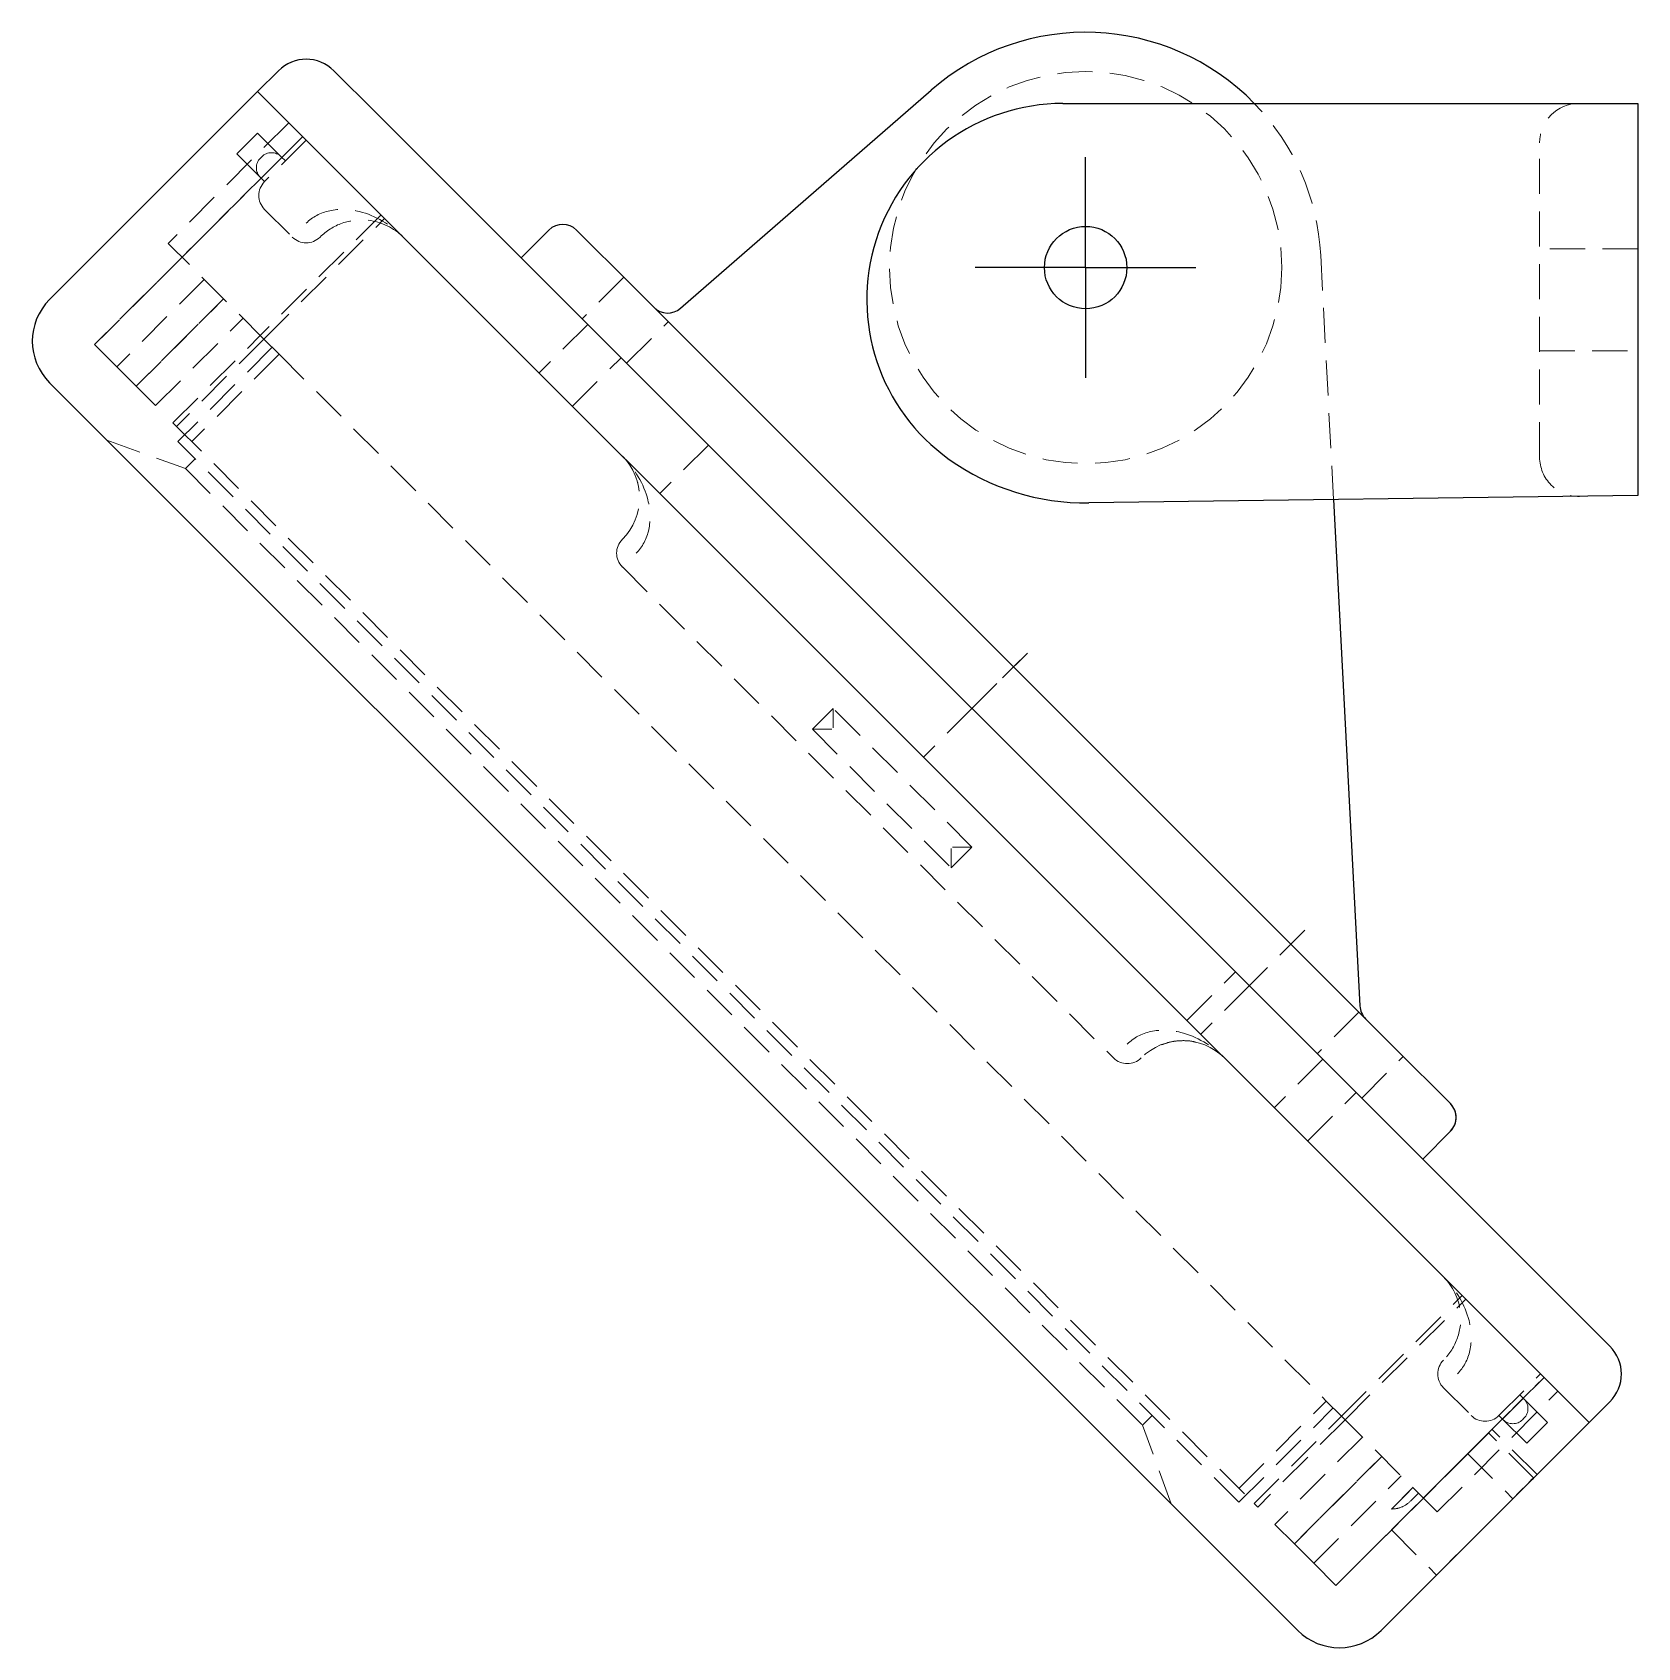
# Model space of a CAD drawing. Header units: millimetres. Extents: x 54 to 252, y 7 to 187.
# Drawn here: x 54 to 112, y 128.8 to 187.2 of the extents above; entities that cross this region are included whole.
import ezdxf

# ---------------------------------------------------------------- set-up
doc = ezdxf.new("R2010")
doc.units = ezdxf.units.MM
doc.linetypes.add('HIDDEN', pattern=[1.905, 1.27, -0.635])
doc.layers.add('10', color=7, linetype='Continuous')

# ---------------------------------------------------------------- blocks, each defined once
blk = doc.blocks.new('SW_CENTERMARKSYMBOL_0')
at = {"layer": '10', "color": 0}
for p, q in [((0, 2.5), (0, 3.989)), ((0, 0), (0, 2.5)), ((-2.5, 0), (-3.989, 0)), ((0, 0), (-2.5, 0)), ((0, 0), (0, -2.5)), ((0, 0), (2.5, 0)), ((2.5, 0), (3.989, 0)), ((0, -2.5), (0, -3.989))]:
    blk.add_line(p, q, dxfattribs=at)

msp = doc.modelspace()

# ---------------------------------------------------------------- linework, layer by layer
at = {"color": 7, "linetype": 'Continuous', "lineweight": 25}
for p, q in [((62.124, 185.074), (62.876, 185.826)), ((66.387, 184.322), (64.882, 185.826)), ((62.124, 185.074), (54.601, 177.551)), ((62.124, 185.074), (64.631, 182.567)), ((64.631, 182.567), (62.124, 185.074)), ((77.417, 177.234), (86.473, 185.123)), ((109.515, 141.193), (66.387, 184.322)), ((91.241, 184.641), (112.023, 184.641)), ((112.023, 184.641), (112.023, 183.223)), ((112.023, 183.223), (112.023, 171.876)), ((64.631, 182.567), (107.76, 139.438)), ((64.631, 182.567), (107.76, 139.438)), ((72.655, 180.059), (71.652, 179.056)), ((73.658, 180.059), (75.664, 178.053)), ((75.664, 178.053), (103.246, 150.471)), ((54.601, 174.542), (55.604, 173.539)), ((55.604, 173.539), (98.732, 130.41)), ((112.023, 171.876), (112.023, 170.457)), ((112.023, 170.457), (92.175, 170.195)), ((101.023, 170.312), (101.979, 151.997)), ((103.246, 150.471), (105.252, 148.465)), ((105.252, 147.462), (104.249, 146.459)), ((111.02, 139.689), (109.515, 141.193)), ((107.76, 139.438), (110.267, 136.931)), ((110.267, 136.931), (107.76, 139.438)), ((110.267, 136.931), (111.02, 137.683)), ((110.267, 136.931), (102.744, 129.407)), ((105.628, 132.291), (107.508, 134.172)), ((107.508, 134.172), (105.628, 132.291)), ((105.628, 132.291), (107.508, 134.172)), ((107.508, 134.172), (105.628, 132.291)), ((105.628, 132.291), (107.508, 134.172)), ((107.508, 134.172), (105.628, 132.291)), ((105.628, 132.291), (107.508, 134.172)), ((107.508, 134.172), (105.628, 132.291)), ((107.508, 134.172), (105.628, 132.291)), ((105.628, 132.291), (107.508, 134.172)), ((107.508, 134.172), (105.628, 132.291)), ((105.628, 132.291), (107.508, 134.172)), ((107.508, 134.172), (105.628, 132.291)), ((105.628, 132.291), (107.508, 134.172)), ((107.508, 134.172), (105.628, 132.291)), ((105.628, 132.291), (107.508, 134.172)), ((107.508, 134.172), (105.628, 132.291)), ((105.628, 132.291), (107.508, 134.172)), ((107.508, 134.172), (105.628, 132.291)), ((105.628, 132.291), (107.508, 134.172)), ((107.508, 134.172), (105.628, 132.291)), ((105.628, 132.291), (107.508, 134.172)), ((107.508, 134.172), (105.628, 132.291)), ((105.628, 132.291), (107.508, 134.172)), ((107.508, 134.172), (105.628, 132.291)), ((105.628, 132.291), (107.508, 134.172)), ((107.508, 134.172), (105.628, 132.291)), ((105.628, 132.291), (107.508, 134.172)), ((107.508, 134.172), (105.628, 132.291)), ((105.628, 132.291), (107.508, 134.172)), ((105.628, 132.291), (107.508, 134.172)), ((107.508, 134.172), (105.628, 132.291)), ((98.732, 130.41), (99.735, 129.407))]:
    msp.add_line(p, q, dxfattribs=at)
at = {"color": 7, "linetype": 'HIDDEN', "lineweight": 18}
for p, q in [((63.252, 183.946), (58.888, 179.582)), ((62.124, 183.57), (61.372, 182.817)), ((61.372, 182.817), (62.124, 183.57)), ((62.124, 183.57), (63.002, 182.692)), ((62.124, 183.57), (62.124, 183.57)), ((63.754, 183.444), (59.39, 179.08)), ((59.39, 179.08), (63.754, 183.444)), ((63.879, 183.319), (62.375, 181.814)), ((108.477, 171.848), (108.477, 183.223)), ((61.372, 182.817), (62.249, 181.94)), ((61.372, 182.817), (61.372, 182.817)), ((62.274, 182.717), (62.224, 182.667)), ((62.249, 181.94), (63.002, 182.692)), ((63.002, 182.692), (62.249, 181.94)), ((63.127, 182.567), (62.977, 182.717)), ((63.002, 182.692), (63.002, 182.692)), ((62.375, 181.814), (62.224, 181.965)), ((62.249, 181.94), (62.249, 181.94)), ((66.585, 180.613), (62.221, 176.249)), ((62.375, 180.811), (63.378, 179.809)), ((62.351, 176.119), (66.715, 180.483)), ((62.351, 176.119), (58.888, 179.582)), ((59.39, 179.08), (56.23, 175.921)), ((56.23, 175.921), (59.39, 179.08)), ((100.562, 179.149), (101.023, 170.312)), ((112.023, 179.379), (108.477, 179.379)), ((60.192, 178.278), (57.033, 175.119)), ((75.363, 178.354), (73.859, 176.85)), ((57.735, 174.416), (60.894, 177.576)), ((60.894, 177.576), (57.735, 174.416)), ((58.437, 173.714), (61.596, 176.874)), ((74.06, 176.649), (72.304, 174.894)), ((75.464, 175.245), (76.968, 176.749)), ((56.23, 175.921), (57.033, 175.119)), ((59.062, 173.09), (62.221, 176.249)), ((62.351, 176.119), (59.192, 172.96)), ((62.351, 176.119), (62.9, 175.57)), ((62.65, 175.821), (59.239, 172.41)), ((62.65, 175.821), (59.239, 172.41)), ((62.9, 175.57), (59.741, 172.41)), ((62.9, 175.57), (100.763, 137.707)), ((73.508, 173.69), (75.263, 175.446)), ((108.477, 175.691), (112.023, 175.691)), ((57.735, 174.416), (57.033, 175.119)), ((58.437, 173.714), (57.735, 174.416)), ((59.062, 173.09), (59.192, 172.96)), ((59.192, 172.96), (98.153, 133.998)), ((56.677, 172.466), (59.515, 171.433)), ((56.677, 172.466), (56.677, 172.466)), ((97.604, 134.046), (59.239, 172.41)), ((59.239, 172.41), (59.239, 172.41)), ((78.423, 172.286), (76.667, 170.531)), ((59.866, 171.784), (59.515, 171.433)), ((59.515, 171.433), (59.866, 171.784)), ((59.515, 171.433), (94.118, 136.829)), ((59.515, 171.433), (59.515, 171.433)), ((75.849, 170.981), (75.865, 170.915)), ((75.312, 167.875), (93.068, 150.118)), ((89.957, 164.764), (87.951, 162.758)), ((87.951, 162.758), (89.455, 164.262)), ((89.455, 164.262), (89.957, 164.764)), ((82.936, 162.758), (82.184, 162.005)), ((82.936, 162.056), (82.936, 162.758)), ((87.951, 157.743), (82.936, 162.758)), ((82.936, 162.758), (82.936, 162.758)), ((82.936, 162.758), (82.936, 162.758)), ((87.951, 162.758), (86.196, 161.002)), ((87.951, 162.758), (86.196, 161.002)), ((82.886, 162.005), (82.184, 162.005)), ((82.184, 162.005), (87.199, 156.991)), ((82.886, 162.005), (82.184, 162.005)), ((82.184, 162.005), (87.199, 156.991)), ((82.184, 162.005), (82.184, 162.005)), ((82.184, 162.005), (82.184, 162.005)), ((87.199, 156.991), (87.951, 157.743)), ((87.199, 156.991), (87.951, 157.743)), ((87.199, 157.693), (87.199, 156.991)), ((87.199, 157.693), (87.199, 156.991)), ((87.249, 157.743), (87.951, 157.743)), ((87.951, 157.743), (87.951, 157.743)), ((87.951, 157.743), (87.951, 157.743)), ((87.199, 156.991), (87.199, 156.991)), ((87.199, 156.991), (87.199, 156.991)), ((99.987, 154.734), (97.981, 152.728)), ((99.987, 154.734), (99.485, 154.232)), ((95.724, 151.474), (97.479, 153.229)), ((97.981, 152.728), (96.226, 150.973)), ((97.981, 152.728), (96.226, 150.973)), ((101.943, 151.775), (100.438, 150.27)), ((102.043, 148.666), (103.547, 150.17)), ((100.639, 150.07), (98.883, 148.315)), ((100.087, 147.111), (101.842, 148.866)), ((104.249, 146.459), (104.249, 146.459)), ((101.312, 137.158), (105.676, 141.522)), ((101.442, 137.028), (105.806, 141.392)), ((104.274, 134.197), (108.638, 138.561)), ((108.638, 138.561), (104.274, 134.197)), ((107.008, 137.181), (108.512, 138.686)), ((104.775, 133.695), (109.139, 138.059)), ((105.002, 138.184), (106.005, 137.181)), ((107.76, 137.934), (107.91, 137.783)), ((97.604, 134.548), (100.763, 137.707)), ((97.604, 134.046), (101.014, 137.456)), ((97.604, 134.046), (101.014, 137.456)), ((100.763, 137.707), (101.312, 137.158)), ((107.133, 137.056), (107.885, 137.808)), ((107.885, 137.808), (107.133, 137.056)), ((107.885, 137.808), (107.885, 137.808)), ((108.763, 136.931), (107.885, 137.808)), ((94.118, 136.829), (94.469, 137.18)), ((94.118, 136.829), (94.469, 137.18)), ((95.151, 133.991), (94.118, 136.829)), ((94.118, 136.829), (94.118, 136.829)), ((98.153, 133.998), (101.312, 137.158)), ((101.442, 137.028), (98.283, 133.868)), ((104.775, 133.695), (101.312, 137.158)), ((107.008, 137.181), (107.158, 137.031)), ((108.011, 136.179), (107.133, 137.056)), ((107.133, 137.056), (107.133, 137.056)), ((107.86, 137.031), (107.91, 137.081)), ((108.763, 136.931), (108.011, 136.179)), ((108.763, 136.931), (108.763, 136.931)), ((102.067, 136.403), (98.908, 133.244)), ((108.261, 134.925), (106.632, 136.555)), ((108.386, 135.049), (106.756, 136.679)), ((108.011, 136.179), (108.011, 136.179)), ((99.61, 132.542), (102.769, 135.701)), ((102.769, 135.701), (99.61, 132.542)), ((105.878, 135.801), (103.998, 133.921)), ((103.998, 133.921), (105.878, 135.801)), ((105.878, 135.801), (103.998, 133.921)), ((103.998, 133.921), (105.878, 135.801)), ((105.878, 135.801), (103.998, 133.921)), ((103.998, 133.921), (105.878, 135.801)), ((105.878, 135.801), (103.998, 133.921)), ((103.998, 133.921), (105.878, 135.801)), ((105.878, 135.801), (103.998, 133.921)), ((103.998, 133.921), (105.878, 135.801)), ((105.878, 135.801), (103.998, 133.921)), ((103.998, 133.921), (105.878, 135.801)), ((105.878, 135.801), (103.998, 133.921)), ((103.998, 133.921), (105.878, 135.801)), ((105.878, 135.801), (103.998, 133.921)), ((103.998, 133.921), (105.878, 135.801)), ((105.878, 135.801), (103.998, 133.921)), ((103.998, 133.921), (105.878, 135.801)), ((105.878, 135.801), (103.998, 133.921)), ((103.998, 133.921), (105.878, 135.801)), ((105.878, 135.801), (103.998, 133.921)), ((103.998, 133.921), (105.878, 135.801)), ((105.878, 135.801), (103.998, 133.921)), ((103.998, 133.921), (105.878, 135.801)), ((105.878, 135.801), (103.998, 133.921)), ((103.998, 133.921), (105.878, 135.801)), ((105.878, 135.801), (103.998, 133.921)), ((103.998, 133.921), (105.878, 135.801)), ((105.878, 135.801), (103.998, 133.921)), ((103.998, 133.921), (105.878, 135.801)), ((105.878, 135.801), (103.998, 133.921)), ((103.998, 133.921), (105.878, 135.801)), ((105.878, 135.801), (107.508, 134.172)), ((100.312, 131.84), (103.471, 134.999)), ((103.897, 134.573), (103.125, 133.8)), ((103.622, 134.297), (103.897, 134.573)), ((95.151, 133.991), (95.151, 133.991)), ((97.604, 134.046), (97.604, 134.046)), ((98.153, 133.998), (98.283, 133.868)), ((104.274, 134.197), (101.114, 131.037)), ((101.114, 131.037), (104.274, 134.197)), ((103.125, 133.8), (103.622, 134.297)), ((103.82, 134.098), (104.096, 134.374)), ((99.61, 132.542), (98.908, 133.244)), ((103.12, 133.043), (104.75, 131.413)), ((100.312, 131.84), (99.61, 132.542)), ((100.312, 131.84), (101.114, 131.037))]:
    msp.add_line(p, q, dxfattribs=at)
at = {"color": 7, "linetype": 'HIDDEN', "lineweight": 18, "flags": 128}
for points in [[(105.878, 135.801), (106.15, 136.073), (106.394, 136.317), (106.588, 136.511), (106.713, 136.636), (106.756, 136.679), (106.713, 136.636), (106.588, 136.511), (106.394, 136.317), (106.15, 136.073), (105.878, 135.801)], [(105.878, 135.801), (106.15, 136.073), (106.394, 136.317), (106.588, 136.511), (106.713, 136.636), (106.756, 136.679), (106.713, 136.636), (106.588, 136.511), (106.394, 136.317), (106.15, 136.073), (105.878, 135.801)], [(105.878, 135.801), (106.15, 136.073), (106.394, 136.317), (106.588, 136.511), (106.713, 136.636), (106.756, 136.679), (106.713, 136.636), (106.588, 136.511), (106.394, 136.317), (106.15, 136.073), (105.878, 135.801)], [(105.878, 135.801), (106.15, 136.073), (106.394, 136.317), (106.588, 136.511), (106.713, 136.636), (106.756, 136.679), (106.713, 136.636), (106.588, 136.511), (106.394, 136.317), (106.15, 136.073), (105.878, 135.801)], [(105.878, 135.801), (106.143, 136.066), (106.369, 136.292), (106.534, 136.457), (106.621, 136.544), (106.621, 136.544), (106.534, 136.457), (106.369, 136.292), (106.143, 136.066), (105.878, 135.801)], [(105.878, 135.801), (106.143, 136.066), (106.369, 136.292), (106.534, 136.457), (106.621, 136.544), (106.621, 136.544), (106.534, 136.457), (106.369, 136.292), (106.143, 136.066), (105.878, 135.801)], [(105.878, 135.801), (106.143, 136.066), (106.369, 136.292), (106.534, 136.457), (106.621, 136.544), (106.621, 136.544), (106.534, 136.457), (106.369, 136.292), (106.143, 136.066), (105.878, 135.801)], [(105.878, 135.801), (106.143, 136.066), (106.369, 136.292), (106.534, 136.457), (106.621, 136.544), (106.621, 136.544), (106.534, 136.457), (106.369, 136.292), (106.143, 136.066), (105.878, 135.801)], [(105.878, 135.801), (106.143, 136.066), (106.369, 136.292), (106.534, 136.457), (106.621, 136.544), (106.621, 136.544), (106.534, 136.457), (106.369, 136.292), (106.143, 136.066), (105.878, 135.801)], [(105.878, 135.801), (106.143, 136.066), (106.369, 136.292), (106.534, 136.457), (106.621, 136.544), (106.621, 136.544), (106.534, 136.457), (106.369, 136.292), (106.143, 136.066), (105.878, 135.801)], [(105.878, 135.801), (106.143, 136.066), (106.369, 136.292), (106.534, 136.457), (106.621, 136.544), (106.621, 136.544), (106.534, 136.457), (106.369, 136.292), (106.143, 136.066), (105.878, 135.801)], [(105.878, 135.801), (106.143, 136.066), (106.369, 136.292), (106.534, 136.457), (106.621, 136.544), (106.621, 136.544), (106.534, 136.457), (106.369, 136.292), (106.143, 136.066), (105.878, 135.801)], [(105.878, 135.801), (106.143, 136.066), (106.369, 136.292), (106.534, 136.457), (106.621, 136.544), (106.621, 136.544), (106.534, 136.457), (106.369, 136.292), (106.143, 136.066), (105.878, 135.801)], [(105.878, 135.801), (106.143, 136.066), (106.369, 136.292), (106.534, 136.457), (106.621, 136.544), (106.621, 136.544), (106.534, 136.457), (106.369, 136.292), (106.143, 136.066), (105.878, 135.801)], [(105.878, 135.801), (106.143, 136.066), (106.369, 136.292), (106.534, 136.457), (106.621, 136.544), (106.621, 136.544), (106.534, 136.457), (106.369, 136.292), (106.143, 136.066), (105.878, 135.801)], [(105.878, 135.801), (106.143, 136.066), (106.369, 136.292), (106.534, 136.457), (106.621, 136.544), (106.621, 136.544), (106.534, 136.457), (106.369, 136.292), (106.143, 136.066), (105.878, 135.801)], [(103.998, 133.921), (103.727, 133.65), (103.482, 133.405), (103.288, 133.211), (103.163, 133.086), (103.12, 133.043), (103.163, 133.086), (103.288, 133.211), (103.482, 133.405), (103.727, 133.65), (103.998, 133.921)], [(103.998, 133.921), (103.727, 133.65), (103.482, 133.405), (103.288, 133.211), (103.163, 133.086), (103.12, 133.043), (103.163, 133.086), (103.288, 133.211), (103.482, 133.405), (103.727, 133.65), (103.998, 133.921)], [(103.998, 133.921), (103.727, 133.65), (103.482, 133.405), (103.288, 133.211), (103.163, 133.086), (103.12, 133.043), (103.163, 133.086), (103.288, 133.211), (103.482, 133.405), (103.727, 133.65), (103.998, 133.921)], [(103.998, 133.921), (103.727, 133.65), (103.482, 133.405), (103.288, 133.211), (103.163, 133.086), (103.12, 133.043), (103.163, 133.086), (103.288, 133.211), (103.482, 133.405), (103.727, 133.65), (103.998, 133.921)], [(103.998, 133.921), (103.727, 133.65), (103.482, 133.405), (103.288, 133.211), (103.163, 133.086), (103.12, 133.043), (103.163, 133.086), (103.288, 133.211), (103.482, 133.405), (103.727, 133.65), (103.998, 133.921)], [(103.998, 133.921), (103.727, 133.65), (103.482, 133.405), (103.288, 133.211), (103.163, 133.086), (103.12, 133.043), (103.163, 133.086), (103.288, 133.211), (103.482, 133.405), (103.727, 133.65), (103.998, 133.921)], [(103.998, 133.921), (103.727, 133.65), (103.482, 133.405), (103.288, 133.211), (103.163, 133.086), (103.12, 133.043), (103.163, 133.086), (103.288, 133.211), (103.482, 133.405), (103.727, 133.65), (103.998, 133.921)], [(103.998, 133.921), (103.727, 133.65), (103.482, 133.405), (103.288, 133.211), (103.163, 133.086), (103.12, 133.043), (103.163, 133.086), (103.288, 133.211), (103.482, 133.405), (103.727, 133.65), (103.998, 133.921)], [(103.998, 133.921), (103.727, 133.65), (103.482, 133.405), (103.288, 133.211), (103.163, 133.086), (103.12, 133.043), (103.163, 133.086), (103.288, 133.211), (103.482, 133.405), (103.727, 133.65), (103.998, 133.921)], [(103.998, 133.921), (103.727, 133.65), (103.482, 133.405), (103.288, 133.211), (103.163, 133.086), (103.12, 133.043), (103.163, 133.086), (103.288, 133.211), (103.482, 133.405), (103.727, 133.65), (103.998, 133.921)], [(103.998, 133.921), (103.727, 133.65), (103.482, 133.405), (103.288, 133.211), (103.163, 133.086), (103.12, 133.043), (103.163, 133.086), (103.288, 133.211), (103.482, 133.405), (103.727, 133.65), (103.998, 133.921)], [(103.998, 133.921), (103.727, 133.65), (103.482, 133.405), (103.288, 133.211), (103.163, 133.086), (103.12, 133.043), (103.163, 133.086), (103.288, 133.211), (103.482, 133.405), (103.727, 133.65), (103.998, 133.921)], [(103.998, 133.921), (103.727, 133.65), (103.482, 133.405), (103.288, 133.211), (103.163, 133.086), (103.12, 133.043), (103.163, 133.086), (103.288, 133.211), (103.482, 133.405), (103.727, 133.65), (103.998, 133.921)], [(103.998, 133.921), (103.727, 133.65), (103.482, 133.405), (103.288, 133.211), (103.163, 133.086), (103.12, 133.043), (103.163, 133.086), (103.288, 133.211), (103.482, 133.405), (103.727, 133.65), (103.998, 133.921)], [(103.998, 133.921), (103.727, 133.65), (103.482, 133.405), (103.288, 133.211), (103.163, 133.086), (103.12, 133.043), (103.163, 133.086), (103.288, 133.211), (103.482, 133.405), (103.727, 133.65), (103.998, 133.921)], [(103.998, 133.921), (103.727, 133.65), (103.482, 133.405), (103.288, 133.211), (103.163, 133.086), (103.12, 133.043), (103.163, 133.086), (103.288, 133.211), (103.482, 133.405), (103.727, 133.65), (103.998, 133.921)]]:
    msp.add_lwpolyline(points, dxfattribs=at)
at = {"color": 7, "linetype": 'Continuous', "lineweight": 25, "flags": 128}
for points in [[(107.508, 134.172), (107.779, 134.443), (108.024, 134.687), (108.218, 134.882), (108.343, 135.006), (108.386, 135.049), (108.343, 135.006), (108.218, 134.882), (108.024, 134.687), (107.779, 134.443), (107.508, 134.172)], [(107.508, 134.172), (107.779, 134.443), (108.024, 134.687), (108.218, 134.882), (108.343, 135.006), (108.386, 135.049), (108.343, 135.006), (108.218, 134.882), (108.024, 134.687), (107.779, 134.443), (107.508, 134.172)], [(107.508, 134.172), (107.779, 134.443), (108.024, 134.687), (108.218, 134.882), (108.343, 135.006), (108.386, 135.049), (108.343, 135.006), (108.218, 134.882), (108.024, 134.687), (107.779, 134.443), (107.508, 134.172)], [(107.508, 134.172), (107.779, 134.443), (108.024, 134.687), (108.218, 134.882), (108.343, 135.006), (108.386, 135.049), (108.343, 135.006), (108.218, 134.882), (108.024, 134.687), (107.779, 134.443), (107.508, 134.172)], [(107.508, 134.172), (107.773, 134.437), (107.999, 134.663), (108.164, 134.827), (108.25, 134.914), (108.25, 134.914), (108.164, 134.827), (107.999, 134.663), (107.773, 134.437), (107.508, 134.172)], [(107.508, 134.172), (107.773, 134.437), (107.999, 134.663), (108.164, 134.827), (108.25, 134.914), (108.25, 134.914), (108.164, 134.827), (107.999, 134.663), (107.773, 134.437), (107.508, 134.172)], [(107.508, 134.172), (107.773, 134.437), (107.999, 134.663), (108.164, 134.827), (108.25, 134.914), (108.25, 134.914), (108.164, 134.827), (107.999, 134.663), (107.773, 134.437), (107.508, 134.172)], [(107.508, 134.172), (107.773, 134.437), (107.999, 134.663), (108.164, 134.827), (108.25, 134.914), (108.25, 134.914), (108.164, 134.827), (107.999, 134.663), (107.773, 134.437), (107.508, 134.172)], [(107.508, 134.172), (107.773, 134.437), (107.999, 134.663), (108.164, 134.827), (108.25, 134.914), (108.25, 134.914), (108.164, 134.827), (107.999, 134.663), (107.773, 134.437), (107.508, 134.172)], [(107.508, 134.172), (107.773, 134.437), (107.999, 134.663), (108.164, 134.827), (108.25, 134.914), (108.25, 134.914), (108.164, 134.827), (107.999, 134.663), (107.773, 134.437), (107.508, 134.172)], [(107.508, 134.172), (107.773, 134.437), (107.999, 134.663), (108.164, 134.827), (108.25, 134.914), (108.25, 134.914), (108.164, 134.827), (107.999, 134.663), (107.773, 134.437), (107.508, 134.172)], [(107.508, 134.172), (107.773, 134.437), (107.999, 134.663), (108.164, 134.827), (108.25, 134.914), (108.25, 134.914), (108.164, 134.827), (107.999, 134.663), (107.773, 134.437), (107.508, 134.172)], [(107.508, 134.172), (107.773, 134.437), (107.999, 134.663), (108.164, 134.827), (108.25, 134.914), (108.25, 134.914), (108.164, 134.827), (107.999, 134.663), (107.773, 134.437), (107.508, 134.172)], [(107.508, 134.172), (107.773, 134.437), (107.999, 134.663), (108.164, 134.827), (108.25, 134.914), (108.25, 134.914), (108.164, 134.827), (107.999, 134.663), (107.773, 134.437), (107.508, 134.172)], [(107.508, 134.172), (107.773, 134.437), (107.999, 134.663), (108.164, 134.827), (108.25, 134.914), (108.25, 134.914), (108.164, 134.827), (107.999, 134.663), (107.773, 134.437), (107.508, 134.172)], [(107.508, 134.172), (107.773, 134.437), (107.999, 134.663), (108.164, 134.827), (108.25, 134.914), (108.25, 134.914), (108.164, 134.827), (107.999, 134.663), (107.773, 134.437), (107.508, 134.172)], [(105.628, 132.291), (105.356, 132.02), (105.112, 131.775), (104.918, 131.581), (104.793, 131.456), (104.75, 131.413), (104.793, 131.456), (104.918, 131.581), (105.112, 131.775), (105.356, 132.02), (105.628, 132.291)], [(105.628, 132.291), (105.356, 132.02), (105.112, 131.775), (104.918, 131.581), (104.793, 131.456), (104.75, 131.413), (104.793, 131.456), (104.918, 131.581), (105.112, 131.775), (105.356, 132.02), (105.628, 132.291)], [(105.628, 132.291), (105.356, 132.02), (105.112, 131.775), (104.918, 131.581), (104.793, 131.456), (104.75, 131.413), (104.793, 131.456), (104.918, 131.581), (105.112, 131.775), (105.356, 132.02), (105.628, 132.291)], [(105.628, 132.291), (105.356, 132.02), (105.112, 131.775), (104.918, 131.581), (104.793, 131.456), (104.75, 131.413), (104.793, 131.456), (104.918, 131.581), (105.112, 131.775), (105.356, 132.02), (105.628, 132.291)], [(105.628, 132.291), (105.356, 132.02), (105.112, 131.775), (104.918, 131.581), (104.793, 131.456), (104.75, 131.413), (104.793, 131.456), (104.918, 131.581), (105.112, 131.775), (105.356, 132.02), (105.628, 132.291)], [(105.628, 132.291), (105.356, 132.02), (105.112, 131.775), (104.918, 131.581), (104.793, 131.456), (104.75, 131.413), (104.793, 131.456), (104.918, 131.581), (105.112, 131.775), (105.356, 132.02), (105.628, 132.291)], [(105.628, 132.291), (105.356, 132.02), (105.112, 131.775), (104.918, 131.581), (104.793, 131.456), (104.75, 131.413), (104.793, 131.456), (104.918, 131.581), (105.112, 131.775), (105.356, 132.02), (105.628, 132.291)], [(105.628, 132.291), (105.356, 132.02), (105.112, 131.775), (104.918, 131.581), (104.793, 131.456), (104.75, 131.413), (104.793, 131.456), (104.918, 131.581), (105.112, 131.775), (105.356, 132.02), (105.628, 132.291)], [(105.628, 132.291), (105.356, 132.02), (105.112, 131.775), (104.918, 131.581), (104.793, 131.456), (104.75, 131.413), (104.793, 131.456), (104.918, 131.581), (105.112, 131.775), (105.356, 132.02), (105.628, 132.291)], [(105.628, 132.291), (105.356, 132.02), (105.112, 131.775), (104.918, 131.581), (104.793, 131.456), (104.75, 131.413), (104.793, 131.456), (104.918, 131.581), (105.112, 131.775), (105.356, 132.02), (105.628, 132.291)], [(105.628, 132.291), (105.356, 132.02), (105.112, 131.775), (104.918, 131.581), (104.793, 131.456), (104.75, 131.413), (104.793, 131.456), (104.918, 131.581), (105.112, 131.775), (105.356, 132.02), (105.628, 132.291)], [(105.628, 132.291), (105.356, 132.02), (105.112, 131.775), (104.918, 131.581), (104.793, 131.456), (104.75, 131.413), (104.793, 131.456), (104.918, 131.581), (105.112, 131.775), (105.356, 132.02), (105.628, 132.291)], [(105.628, 132.291), (105.356, 132.02), (105.112, 131.775), (104.918, 131.581), (104.793, 131.456), (104.75, 131.413), (104.793, 131.456), (104.918, 131.581), (105.112, 131.775), (105.356, 132.02), (105.628, 132.291)], [(105.628, 132.291), (105.356, 132.02), (105.112, 131.775), (104.918, 131.581), (104.793, 131.456), (104.75, 131.413), (104.793, 131.456), (104.918, 131.581), (105.112, 131.775), (105.356, 132.02), (105.628, 132.291)], [(105.628, 132.291), (105.356, 132.02), (105.112, 131.775), (104.918, 131.581), (104.793, 131.456), (104.75, 131.413), (104.793, 131.456), (104.918, 131.581), (105.112, 131.775), (105.356, 132.02), (105.628, 132.291)], [(105.628, 132.291), (105.356, 132.02), (105.112, 131.775), (104.918, 131.581), (104.793, 131.456), (104.75, 131.413), (104.793, 131.456), (104.918, 131.581), (105.112, 131.775), (105.356, 132.02), (105.628, 132.291)]]:
    msp.add_lwpolyline(points, dxfattribs=at)
at = {"color": 7, "linetype": 'HIDDEN', "lineweight": 18}
msp.add_circle((92.063, 178.705), 7.092, dxfattribs=at)
at = {"color": 7, "linetype": 'Continuous', "lineweight": 25}
msp.add_circle((92.063, 178.705), 1.489, dxfattribs=at)
for centre, radius, start, end in [((92.063, 178.705), 8.511, 44.22733, 131.05775), ((63.879, 184.823), 1.418, 45, 135), ((91.241, 177.549), 7.092, 90, 234.58324), ((73.157, 179.558), 0.709, 45, 135), ((73.157, 179.558), 0.709, 45, 135), ((56.105, 176.046), 2.128, 135, 225), ((76.951, 177.769), 0.709, 225, 311.05775), ((92.063, 178.705), 8.511, 234.58324, 270.75553), ((102.687, 152.034), 0.709, 182.98601, 225), ((104.751, 147.964), 0.709, 315, 45), ((110.017, 138.686), 1.418, 315, 45), ((101.239, 130.912), 2.128, 225, 315), ((101.239, 130.912), 2.128, 225, 315)]:
    msp.add_arc(centre, radius, start, end, dxfattribs=at)
at = {"color": 7, "linetype": 'HIDDEN', "lineweight": 18}
for centre, radius, start, end in [((92.063, 178.705), 8.511, 2.98601, 44.22733), ((109.895, 183.223), 1.418, 90, 180), ((62.575, 182.316), 0.496, 135, 225), ((62.625, 182.366), 0.496, 45, 135), ((62.876, 181.313), 0.709, 135, 225), ((63.879, 180.31), 0.709, 225, 315), ((56.105, 176.046), 2.128, 135, 225), ((73.807, 170.382), 2.128, 315, 45), ((109.895, 171.848), 1.418, 180, 270.75553), ((75.813, 168.376), 0.709, 135, 225), ((95.575, 148.614), 2.128, 45, 135), ((93.569, 150.62), 0.709, 225, 315), ((104.751, 147.964), 0.709, 315, 45), ((105.503, 138.686), 0.709, 135, 225), ((107.559, 137.432), 0.496, 315, 45), ((106.506, 137.683), 0.709, 225, 315), ((107.509, 137.382), 0.496, 225, 315)]:
    msp.add_arc(centre, radius, start, end, dxfattribs=at)
for points, knots in [([(63.879, 180.31), (64.104, 180.535), (64.691, 180.847), (65.995, 180.809), (66.94, 180.259), (67.39, 179.809)], [-1.570796, -1.570796, -1.570796, -1.570796, -1.121997, -0.673198, 0, 0, 0, 0]), ([(64.381, 179.809), (64.606, 180.034), (65.158, 180.38), (66.294, 180.509), (67.052, 180.146), (67.39, 179.809)], [-1.570796, -1.570796, -1.570796, -1.570796, -1.121997, -0.673198, 0, 0, 0, 0]), ([(75.813, 168.376), (76.038, 168.601), (76.35, 169.188), (76.312, 170.492), (75.762, 171.436), (75.312, 171.887)], [-1.570796, -1.570796, -1.570796, -1.570796, -1.121997, -0.673198, 0, 0, 0, 0]), ([(93.569, 150.62), (93.794, 150.845), (94.381, 151.157), (95.685, 151.119), (96.63, 150.569), (97.08, 150.118)], [-1.570796, -1.570796, -1.570796, -1.570796, -1.121997, -0.673198, 0, 0, 0, 0]), ([(94.808, 150.592), (94.92, 150.632), (95.188, 150.726), (95.578, 150.749), (95.876, 150.735), (96.018, 150.691), (96.043, 150.682)], [0, 0, 0, 0, 0.246862, 0.587687, 0.924913, 1, 1, 1, 1]), ([(105.503, 138.686), (105.728, 138.911), (106.04, 139.498), (106.002, 140.801), (105.452, 141.746), (105.002, 142.196)], [-1.570796, -1.570796, -1.570796, -1.570796, -1.121997, -0.673198, 0, 0, 0, 0]), ([(105.002, 142.196), (105.339, 141.859), (105.702, 141.101), (105.573, 139.965), (105.227, 139.413), (105.002, 139.187)], [-1.570796, -1.570796, -1.570796, -1.570796, -0.897598, -0.448799, 0, 0, 0, 0]), ([(103.125, 133.8), (103.248, 133.8), (103.372, 133.824), (103.61, 133.925), (103.723, 134.002), (103.82, 134.098)], [0, 0, 0, 0, 0.5, 0.5, 1, 1, 1, 1])]:
    msp.add_open_spline(points, degree=3, knots=knots, dxfattribs=at)

# ---------------------------------------------------------------- block references
at = {"layer": '10'}
msp.add_blockref('SW_CENTERMARKSYMBOL_0', (92.063, 178.705), dxfattribs=at)

doc.saveas('drawing.dxf')
